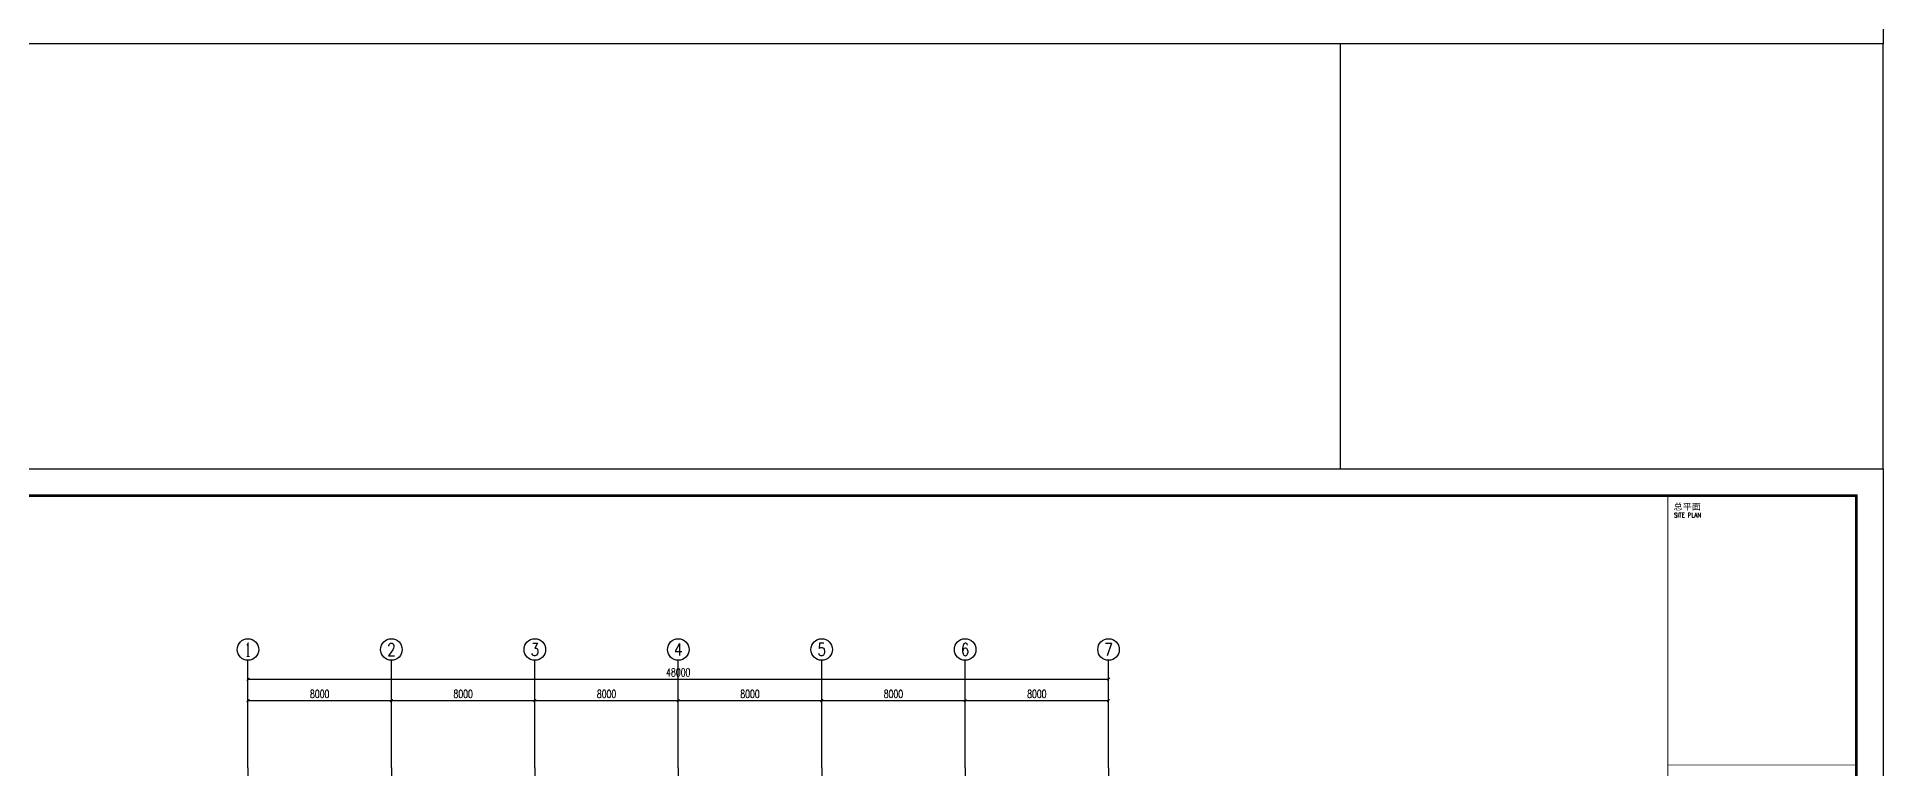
# Model space of a CAD drawing. Header units: millimetres. Extents: x 4455189 to 4808172, y 18512388 to 19204582.
# Drawn here: x 4705199 to 4808172, y 18802013 to 18842751 of the extents above; entities that cross this region are included whole.
import ezdxf
from ezdxf.enums import TextEntityAlignment as Align

# ---------------------------------------------------------------- set-up
doc = ezdxf.new("R2010")
doc.units = ezdxf.units.MM
doc.header["$LTSCALE"] = 1000
doc.header["$MEASUREMENT"] = 0
doc.linetypes.add('DOTE', pattern=[2.42, 2, -0.2, 0.02, -0.2])
doc.layers.get('Defpoints').update_dxf_attribs({"color": 1})
for name, color, linetype in [('AXIS_TEXT', 7, 'Continuous'), ('AXIS_外部', 171, 'Continuous'), ('DOTE', 250, 'DOTE'), ('TK', 4, 'Continuous')]:
    doc.layers.add(name, color=color, linetype=linetype)
doc.styles.add('_TCH_AXIS', font='COMPLEX', dxfattribs={"bigfont": 'GBCBIG'})
doc.styles.add('_TCH_DIM_T3', font='SIMPLEX', dxfattribs={"width": 0.705882, "bigfont": 'GBCBIG'})
doc.styles.add('COMPLEX', font='COMPLEX')
doc.styles.add('ROMANS', font='romans', dxfattribs={"width": 0.65, "height": 231.275})
doc.styles.add('图签宋体', font='', dxfattribs={"height": 300})
doc.styles.get('图签宋体').set_extended_font_data('NSimSun')
doc.dimstyles.new('_TCH_ARCH&&150', dxfattribs={"dimtxt": 446.25, "dimasz": 150, "dimexe": 375, "dimexo": 450, "dimgap": 150, "dimtad": 1, "dimdec": 0, "dimzin": 0, "dimdsep": 46, "dimtxsty": '_TCH_DIM_T3', "dimblk": 'ARCHTICK', "dimcen": 0.09, "dimclrt": 7, "dimazin": 2, "dimtfac": 1, "dimtdec": 0, "dimtix": 1, "dimtmove": 2, "dimatfit": 3, "dimfxl": 0, "dimtolj": 1, "dimtzin": 0, "dimarcsym": 0})

# ---------------------------------------------------------------- blocks, each defined once
blk = doc.blocks.new('GeYuanFrame_86730763', base_point=(20.09, 4.53))
at = {"layer": 'TK'}
blk.add_lwpolyline([(20.09, 4.53), (20.09, 598.53), (861.09, 598.53), (861.09, 4.53)], close=True, dxfattribs=at)
blk = doc.blocks.new('GeYuanFrame_38501170', base_point=(20.09, 4.53))
at = {"layer": 'TK'}
blk.add_lwpolyline([(20.09, 4.53), (20.09, 598.53), (861.09, 598.53), (861.09, 4.53)], close=True, dxfattribs=at)
at = {"layer": 'TK', "const_width": 1}
blk.add_lwpolyline([(45.09, 588.53), (851.09, 588.53), (851.09, 14.53), (45.09, 14.53)], close=True, dxfattribs=at)
at = {"layer": 'TK'}
for points, const_width in [([(781.09, 588.53), (781.09, 14.53)], 0.4), ([(781.09, 488.5), (851.09, 488.5)], 0.35)]:
    blk.add_lwpolyline(points, dxfattribs=dict(at, const_width=const_width))
at = {"layer": 'TK', "style": '图签宋体'}
blk.add_text('总平面', height=2.4, dxfattribs=at).set_placement((783.23, 583.28))
at = {"layer": 'TK', "style": 'ROMANS', "width": 0.76}
blk.add_text('SITE PLAN', height=1.697, dxfattribs=at).set_placement((783.35, 580.49))
blk = doc.blocks.new('_ArchTick')
at = {"color": 0, "linetype": 'ByBlock', "const_width": 0.4}
blk.add_lwpolyline([(-0.5, -0.5), (0.5, 0.5)], dxfattribs=at)
blk = doc.blocks.new('*D332')
at = {"layer": 'AXIS_外部', "color": 0, "lineweight": -2}
for p, q in [((4716972, 18802468), (4716972, 18806143)), ((4724972, 18802468), (4724972, 18806143)), ((4716972, 18805768), (4724972, 18805768))]:
    blk.add_line(p, q, dxfattribs=at)
at = {"layer": 'Defpoints', "color": 0}
for p in [(4724972, 18805768), (4716972, 18802018), (4724972, 18802018)]:
    blk.add_point(p, dxfattribs=at)
at = {"layer": 'AXIS_外部', "color": 0, "lineweight": -2, "xscale": 150, "yscale": 150, "zscale": 150, "rotation": 180}
blk.add_blockref('_ArchTick', (4716972, 18805768), dxfattribs=at)
at = {"layer": 'AXIS_外部', "color": 0, "lineweight": -2, "xscale": 150, "yscale": 150, "zscale": 150}
blk.add_blockref('_ArchTick', (4724972, 18805768), dxfattribs=at)
at = {"layer": 'AXIS_外部', "color": 7, "insert": (4720972, 18806141), "char_height": 446.2, "attachment_point": 5, "style": '_TCH_DIM_T3'}
blk.add_mtext('\\A1;8000', dxfattribs=at)
blk = doc.blocks.new('*D333')
at = {"layer": 'AXIS_外部', "color": 0, "lineweight": -2}
for p, q in [((4724972, 18802468), (4724972, 18806143)), ((4732972, 18802468), (4732972, 18806143)), ((4724972, 18805768), (4732972, 18805768))]:
    blk.add_line(p, q, dxfattribs=at)
at = {"layer": 'Defpoints', "color": 0}
for p in [(4732972, 18805768), (4724972, 18802018), (4732972, 18802018)]:
    blk.add_point(p, dxfattribs=at)
at = {"layer": 'AXIS_外部', "color": 0, "lineweight": -2, "xscale": 150, "yscale": 150, "zscale": 150, "rotation": 180}
blk.add_blockref('_ArchTick', (4724972, 18805768), dxfattribs=at)
at = {"layer": 'AXIS_外部', "color": 0, "lineweight": -2, "xscale": 150, "yscale": 150, "zscale": 150}
blk.add_blockref('_ArchTick', (4732972, 18805768), dxfattribs=at)
at = {"layer": 'AXIS_外部', "color": 7, "insert": (4728972, 18806141), "char_height": 446.2, "attachment_point": 5, "style": '_TCH_DIM_T3'}
blk.add_mtext('\\A1;8000', dxfattribs=at)
blk = doc.blocks.new('*D334')
at = {"layer": 'AXIS_外部', "color": 0, "lineweight": -2}
for p, q in [((4732972, 18802468), (4732972, 18806143)), ((4740972, 18802468), (4740972, 18806143)), ((4732972, 18805768), (4740972, 18805768))]:
    blk.add_line(p, q, dxfattribs=at)
at = {"layer": 'Defpoints', "color": 0}
for p in [(4740972, 18805768), (4732972, 18802018), (4740972, 18802018)]:
    blk.add_point(p, dxfattribs=at)
at = {"layer": 'AXIS_外部', "color": 0, "lineweight": -2, "xscale": 150, "yscale": 150, "zscale": 150, "rotation": 180}
blk.add_blockref('_ArchTick', (4732972, 18805768), dxfattribs=at)
at = {"layer": 'AXIS_外部', "color": 0, "lineweight": -2, "xscale": 150, "yscale": 150, "zscale": 150}
blk.add_blockref('_ArchTick', (4740972, 18805768), dxfattribs=at)
at = {"layer": 'AXIS_外部', "color": 7, "insert": (4736972, 18806141), "char_height": 446.2, "attachment_point": 5, "style": '_TCH_DIM_T3'}
blk.add_mtext('\\A1;8000', dxfattribs=at)
blk = doc.blocks.new('*D335')
at = {"layer": 'AXIS_外部', "color": 0, "lineweight": -2}
for p, q in [((4740972, 18802468), (4740972, 18806143)), ((4748972, 18802468), (4748972, 18806143)), ((4740972, 18805768), (4748972, 18805768))]:
    blk.add_line(p, q, dxfattribs=at)
at = {"layer": 'Defpoints', "color": 0}
for p in [(4748972, 18805768), (4740972, 18802018), (4748972, 18802018)]:
    blk.add_point(p, dxfattribs=at)
at = {"layer": 'AXIS_外部', "color": 0, "lineweight": -2, "xscale": 150, "yscale": 150, "zscale": 150, "rotation": 180}
blk.add_blockref('_ArchTick', (4740972, 18805768), dxfattribs=at)
at = {"layer": 'AXIS_外部', "color": 0, "lineweight": -2, "xscale": 150, "yscale": 150, "zscale": 150}
blk.add_blockref('_ArchTick', (4748972, 18805768), dxfattribs=at)
at = {"layer": 'AXIS_外部', "color": 7, "insert": (4744972, 18806141), "char_height": 446.2, "attachment_point": 5, "style": '_TCH_DIM_T3'}
blk.add_mtext('\\A1;8000', dxfattribs=at)
blk = doc.blocks.new('*D336')
at = {"layer": 'AXIS_外部', "color": 0, "lineweight": -2}
for p, q in [((4748972, 18802468), (4748972, 18806143)), ((4756972, 18802468), (4756972, 18806143)), ((4748972, 18805768), (4756972, 18805768))]:
    blk.add_line(p, q, dxfattribs=at)
at = {"layer": 'Defpoints', "color": 0}
for p in [(4756972, 18805768), (4748972, 18802018), (4756972, 18802018)]:
    blk.add_point(p, dxfattribs=at)
at = {"layer": 'AXIS_外部', "color": 0, "lineweight": -2, "xscale": 150, "yscale": 150, "zscale": 150, "rotation": 180}
blk.add_blockref('_ArchTick', (4748972, 18805768), dxfattribs=at)
at = {"layer": 'AXIS_外部', "color": 0, "lineweight": -2, "xscale": 150, "yscale": 150, "zscale": 150}
blk.add_blockref('_ArchTick', (4756972, 18805768), dxfattribs=at)
at = {"layer": 'AXIS_外部', "color": 7, "insert": (4752972, 18806141), "char_height": 446.2, "attachment_point": 5, "style": '_TCH_DIM_T3'}
blk.add_mtext('\\A1;8000', dxfattribs=at)
blk = doc.blocks.new('*D337')
at = {"layer": 'AXIS_外部', "color": 0, "lineweight": -2}
for p, q in [((4756972, 18802468), (4756972, 18806143)), ((4764972, 18802468), (4764972, 18806143)), ((4756972, 18805768), (4764972, 18805768))]:
    blk.add_line(p, q, dxfattribs=at)
at = {"layer": 'Defpoints', "color": 0}
for p in [(4764972, 18805768), (4756972, 18802018), (4764972, 18802018)]:
    blk.add_point(p, dxfattribs=at)
at = {"layer": 'AXIS_外部', "color": 0, "lineweight": -2, "xscale": 150, "yscale": 150, "zscale": 150, "rotation": 180}
blk.add_blockref('_ArchTick', (4756972, 18805768), dxfattribs=at)
at = {"layer": 'AXIS_外部', "color": 0, "lineweight": -2, "xscale": 150, "yscale": 150, "zscale": 150}
blk.add_blockref('_ArchTick', (4764972, 18805768), dxfattribs=at)
at = {"layer": 'AXIS_外部', "color": 7, "insert": (4760972, 18806141), "char_height": 446.2, "attachment_point": 5, "style": '_TCH_DIM_T3'}
blk.add_mtext('\\A1;8000', dxfattribs=at)
blk = doc.blocks.new('*D338')
at = {"layer": 'AXIS_外部', "color": 0, "lineweight": -2}
for p, q in [((4716972, 18802468), (4716972, 18807343)), ((4716972, 18806968), (4764972, 18806968)), ((4764972, 18802468), (4764972, 18807343))]:
    blk.add_line(p, q, dxfattribs=at)
at = {"layer": 'Defpoints', "color": 0}
for p in [(4764972, 18806968), (4716972, 18802018), (4764972, 18802018)]:
    blk.add_point(p, dxfattribs=at)
at = {"layer": 'AXIS_外部', "color": 0, "lineweight": -2, "xscale": 150, "yscale": 150, "zscale": 150, "rotation": 180}
blk.add_blockref('_ArchTick', (4716972, 18806968), dxfattribs=at)
at = {"layer": 'AXIS_外部', "color": 0, "lineweight": -2, "xscale": 150, "yscale": 150, "zscale": 150}
blk.add_blockref('_ArchTick', (4764972, 18806968), dxfattribs=at)
at = {"layer": 'AXIS_外部', "color": 7, "insert": (4740972, 18807341), "char_height": 446.2, "attachment_point": 5, "style": '_TCH_DIM_T3'}
blk.add_mtext('\\A1;48000', dxfattribs=at)
blk = doc.blocks.new('_AXISO')
blk.add_circle((0, 0), 0.5)
at = {"layer": 'AXIS_TEXT', "style": 'COMPLEX', "width": 1.041667}
blk.add_attdef('A', text='', height=0.56, dxfattribs=at).set_placement((-0.25, -0.28), (0.25, -0.28), align=Align.FIT)

msp = doc.modelspace()

# ---------------------------------------------------------------- linework, layer by layer
at = {"layer": 'AXIS_外部'}
for p, q in [((4716971.6, 18802018), (4716971.6, 18808018)), ((4724971.6, 18802018), (4724971.6, 18808018)), ((4732971.6, 18802018), (4732971.6, 18808018)), ((4740971.6, 18802018), (4740971.6, 18808018)), ((4748971.6, 18802018), (4748971.6, 18808018)), ((4756971.6, 18802018), (4756971.6, 18808018)), ((4764971.6, 18802018), (4764971.6, 18808018))]:
    msp.add_line(p, q, dxfattribs=at)
msp.add_lwpolyline([(4808171.6, 18842374.7), (4777885.1, 18842374.7), (4777885.1, 18818686.6), (4808171.6, 18818686.6)], close=True, dxfattribs=at)
at = {"layer": 'DOTE'}
for p, q in [((4716971.6, 18802018), (4716971.6, 18742018)), ((4724971.6, 18802018), (4724971.6, 18742018)), ((4732971.6, 18802018), (4732971.6, 18742018)), ((4740971.6, 18802018), (4740971.6, 18742018)), ((4748971.6, 18802018), (4748971.6, 18742018)), ((4756971.6, 18802018), (4756971.6, 18742018)), ((4764971.6, 18802018), (4764971.6, 18742018))]:
    msp.add_line(p, q, dxfattribs=at)

# ---------------------------------------------------------------- block references
at = {"layer": 'AXIS_外部', "xscale": 150, "yscale": 150, "zscale": 150}
for name, p in [('GeYuanFrame_86730763', (4682021.6, 18842374.7)), ('GeYuanFrame_38501170', (4682021.6, 18729586.6))]:
    msp.add_blockref(name, p, dxfattribs=at)
at = {"layer": 'AXIS_外部'}
ref = msp.add_blockref('_AXISO', (4716971.6, 18808618), dxfattribs=dict(at, xscale=1200, yscale=1200, zscale=1200))
ref.add_attrib('A', '1', dxfattribs={"layer": 'AXIS_TEXT', "height": 772.1, "style": '_TCH_AXIS'}).set_placement((4716806.1, 18808232), (4717137, 18808232), align=Align.FIT)
ref = msp.add_blockref('_AXISO', (4724971.6, 18808618), dxfattribs=dict(at, xscale=1200, yscale=1200, zscale=1200))
ref.add_attrib('A', '2', dxfattribs={"layer": 'AXIS_TEXT', "height": 698.9, "style": '_TCH_AXIS'}).set_placement((4724738.6, 18808268.6), (4725204.6, 18808268.6), align=Align.FIT)
ref = msp.add_blockref('_AXISO', (4732971.6, 18808618), dxfattribs=dict(at, xscale=1200, yscale=1200, zscale=1200))
ref.add_attrib('A', '3', dxfattribs={"layer": 'AXIS_TEXT', "height": 698.9, "style": '_TCH_AXIS'}).set_placement((4732738.6, 18808268.6), (4733204.6, 18808268.6), align=Align.FIT)
ref = msp.add_blockref('_AXISO', (4740971.6, 18808618), dxfattribs=dict(at, xscale=1200, yscale=1200, zscale=1200))
ref.add_attrib('A', '4', dxfattribs={"layer": 'AXIS_TEXT', "height": 668.2, "style": '_TCH_AXIS'}).set_placement((4740717, 18808284), (4741226.1, 18808284), align=Align.FIT)
ref = msp.add_blockref('_AXISO', (4748971.6, 18808618), dxfattribs=dict(at, xscale=1200, yscale=1200, zscale=1200))
ref.add_attrib('A', '5', dxfattribs={"layer": 'AXIS_TEXT', "height": 698.9, "style": '_TCH_AXIS'}).set_placement((4748738.6, 18808268.6), (4749204.6, 18808268.6), align=Align.FIT)
ref = msp.add_blockref('_AXISO', (4756971.6, 18808618), dxfattribs=dict(at, xscale=1200, yscale=1200, zscale=1200))
ref.add_attrib('A', '6', dxfattribs={"layer": 'AXIS_TEXT', "height": 698.9, "style": '_TCH_AXIS'}).set_placement((4756738.6, 18808268.6), (4757204.6, 18808268.6), align=Align.FIT)
ref = msp.add_blockref('_AXISO', (4764971.6, 18808618), dxfattribs=dict(at, xscale=1200, yscale=1200, zscale=1200))
ref.add_attrib('A', '7', dxfattribs={"layer": 'AXIS_TEXT', "height": 698.9, "style": '_TCH_AXIS'}).set_placement((4764738.6, 18808268.6), (4765204.6, 18808268.6), align=Align.FIT)

# ---------------------------------------------------------------- dimensions: what is measured, and where the dimension line sits
for p1, p2, distance, picture, middle in [((4716971.6, 18802018), (4764971.6, 18802018), 4950, '*D338', (4740971.6, 18807341.2)), ((4716971.6, 18802018), (4724971.6, 18802018), 3750, '*D332', (4720971.6, 18806141.2)), ((4724971.6, 18802018), (4732971.6, 18802018), 3750, '*D333', (4728971.6, 18806141.2)), ((4732971.6, 18802018), (4740971.6, 18802018), 3750, '*D334', (4736971.6, 18806141.2)), ((4740971.6, 18802018), (4748971.6, 18802018), 3750, '*D335', (4744971.6, 18806141.2)), ((4748971.6, 18802018), (4756971.6, 18802018), 3750, '*D336', (4752971.6, 18806141.2)), ((4756971.6, 18802018), (4764971.6, 18802018), 3750, '*D337', (4760971.6, 18806141.2))]:
    dim = msp.add_aligned_dim(p1=p1, p2=p2, distance=distance, dimstyle='_TCH_ARCH&&150', dxfattribs=at)
    dim.commit()
    dim.dimension.update_dxf_attribs({"geometry": picture, "text_midpoint": middle})

doc.saveas('drawing.dxf')
